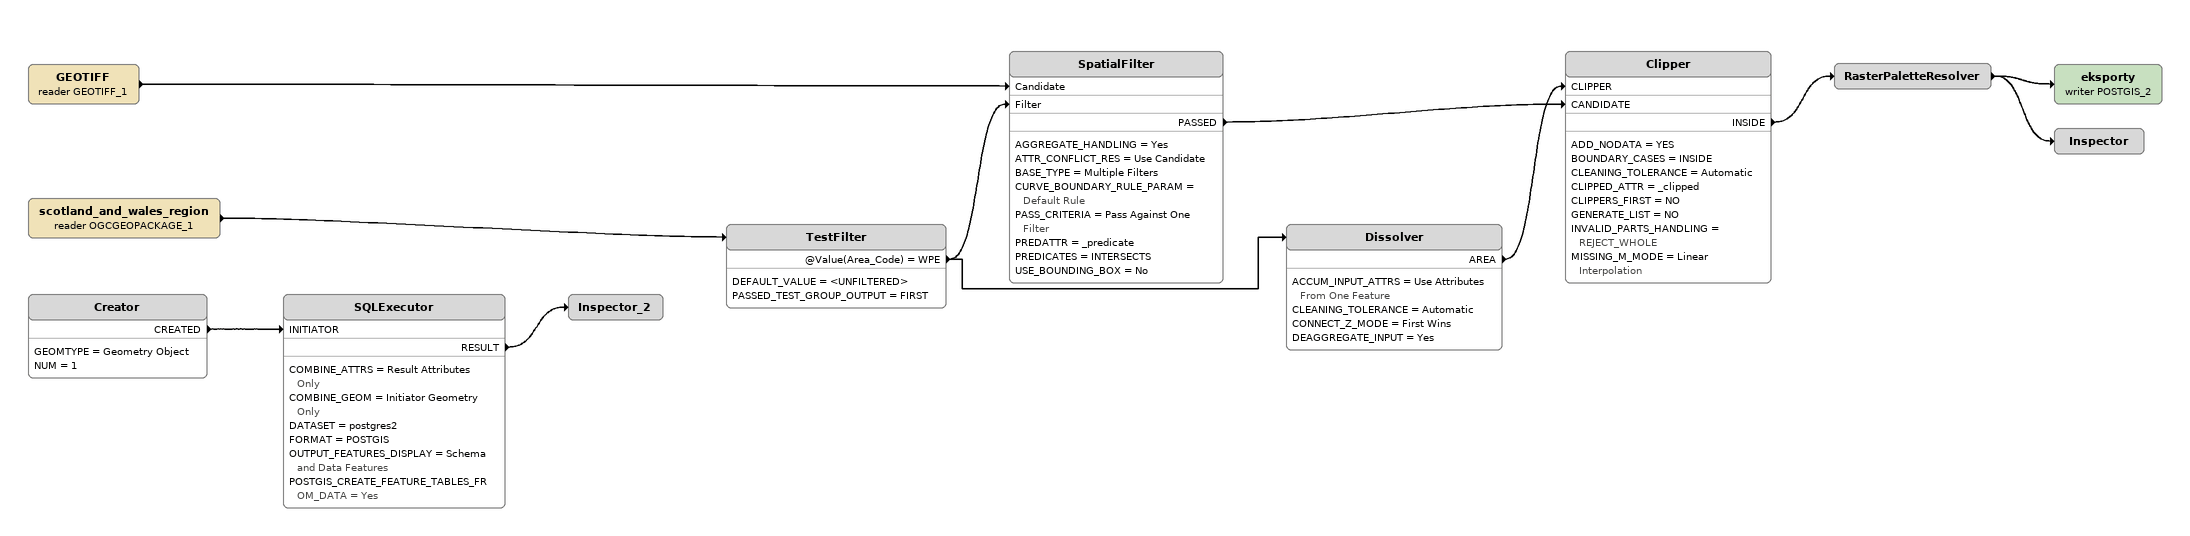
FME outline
GEOTIFF (reader GEOTIFF_1)
    -> SpatialFilter [Candidate]
scotland_and_wales_region (reader OGCGEOPACKAGE_1)
    -> TestFilter
TestFilter
    DEFAULT_VALUE = <UNFILTERED>
    PASSED_TEST_GROUP_OUTPUT = FIRST
    @Value(Area_Code) = WPE -> Dissolver
    @Value(Area_Code) = WPE -> SpatialFilter [Filter]
SpatialFilter
    AGGREGATE_HANDLING = Yes
    ATTR_CONFLICT_RES = Use Candidate
    BASE_TYPE = Multiple Filters
    CURVE_BOUNDARY_RULE_PARAM = Default Rule
    PASS_CRITERIA = Pass Against One Filter
    PREDATTR = _predicate
    PREDICATES = INTERSECTS
    USE_BOUNDING_BOX = No
    PASSED -> Clipper [CANDIDATE]
Dissolver
    ACCUM_INPUT_ATTRS = Use Attributes From One Feature
    CLEANING_TOLERANCE = Automatic
    CONNECT_Z_MODE = First Wins
    DEAGGREGATE_INPUT = Yes
    AREA -> Clipper [CLIPPER]
Clipper
    ADD_NODATA = YES
    BOUNDARY_CASES = INSIDE
    CLEANING_TOLERANCE = Automatic
    CLIPPED_ATTR = _clipped
    CLIPPERS_FIRST = NO
    GENERATE_LIST = NO
    INVALID_PARTS_HANDLING = REJECT_WHOLE
    MISSING_M_MODE = Linear Interpolation
    INSIDE -> RasterPaletteResolver
RasterPaletteResolver
    -> Inspector
    -> eksporty (writer POSTGIS_2)
eksporty (writer POSTGIS_2)
Inspector
Creator
    GEOMTYPE = Geometry Object
    NUM = 1
    CREATED -> SQLExecutor [INITIATOR]
SQLExecutor
    COMBINE_ATTRS = Result Attributes Only
    COMBINE_GEOM = Initiator Geometry Only
    DATASET = postgres2
    FORMAT = POSTGIS
    OUTPUT_FEATURES_DISPLAY = Schema and Data Features
    POSTGIS_CREATE_FEATURE_TABLES_FROM_DATA = Yes
    RESULT -> Inspector_2
Inspector_2
